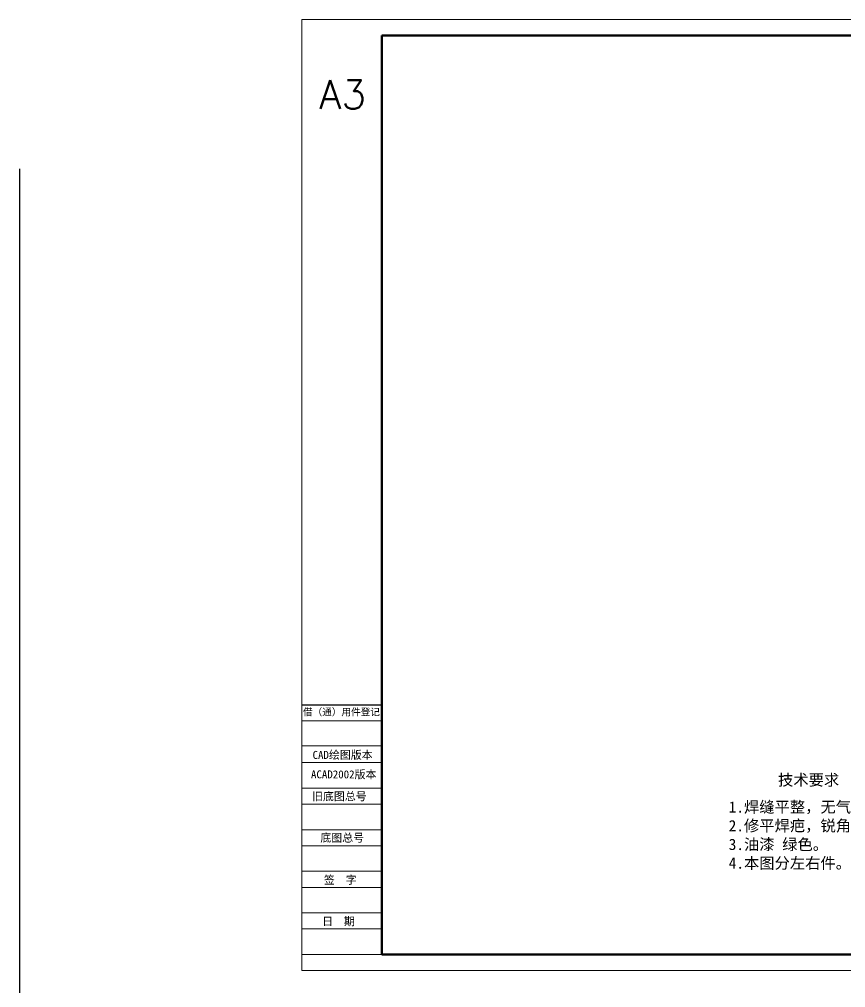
# Model space of a CAD drawing. Header units: millimetres. Extents: x 2881 to 4175, y 614 to 1739.
# Drawn here: x 2982.3 to 3240.2, y 1430.5 to 1732.8 of the extents above; entities that cross this region are included whole.
import ezdxf

# ---------------------------------------------------------------- set-up
doc = ezdxf.new("R2010")
doc.units = ezdxf.units.MM
for name, color, linetype, lineweight in [('实线', 7, 'Continuous', 25), ('引导线', 6, 'Continuous', 9), ('文本', 3, 'Continuous', 15), ('粗实线', 9, 'Continuous', 50)]:
    doc.layers.add(name, color=color, linetype=linetype, lineweight=lineweight)
doc.styles.add('st', font='txt.shx')
doc.styles.get("Standard").update_dxf_attribs({"font": 'simfang.ttf'})

msp = doc.modelspace()

# ---------------------------------------------------------------- linework, layer by layer
at = {"layer": '实线', "ltscale": 0.2}
msp.add_line((2982.3372, 1686.1148), (2982.3372, 613.9254), dxfattribs=at)
at = {"layer": '实线'}
for p, q in [((3070.4618, 1518.8211), (3095.4618, 1518.8211)), ((3095.4618, 1440.8211), (3095.4618, 1496.8211)), ((3095.4618, 1496.8211), (3095.4618, 1440.8211))]:
    msp.add_line(p, q, dxfattribs=at)
at = {"layer": '引导线'}
for p, q in [((3070.4618, 1732.8211), (3490.4618, 1732.8211)), ((3070.4618, 1435.8211), (3070.4618, 1732.8211)), ((3095.4618, 1513.8211), (3070.4618, 1513.8211)), ((3095.4618, 1505.9816), (3070.4618, 1505.9816)), ((3095.4618, 1500.8211), (3070.4618, 1500.8211)), ((3095.4618, 1492.8211), (3070.4618, 1492.8211)), ((3095.4618, 1487.8211), (3070.4618, 1487.8211)), ((3095.4618, 1479.8211), (3070.4618, 1479.8211)), ((3095.4618, 1474.8211), (3070.4618, 1474.8211)), ((3095.4618, 1466.8211), (3070.4618, 1466.8211)), ((3095.4618, 1461.8211), (3070.4618, 1461.8211)), ((3095.4618, 1453.8211), (3070.4618, 1453.8211)), ((3095.4618, 1448.8211), (3070.4618, 1448.8211)), ((3095.4618, 1440.8211), (3070.4618, 1440.8211)), ((3070.4618, 1435.8211), (3490.4618, 1435.8211))]:
    msp.add_line(p, q, dxfattribs=at)
at = {"layer": '粗实线'}
for p, q in [((3095.4618, 1440.8211), (3095.4618, 1727.8211)), ((3095.4618, 1727.8211), (3485.4618, 1727.8211)), ((3095.4618, 1440.8211), (3485.4618, 1440.8211))]:
    msp.add_line(p, q, dxfattribs=at)

# ---------------------------------------------------------------- texts
at = {"layer": '实线', "ltscale": 0.2, "insert": (3075.9035, 1713.8768), "char_height": 9, "width": 25, "attachment_point": 1, "style": 'st'}
msp.add_mtext('A3', dxfattribs=at)
at = {"layer": '文本', "ltscale": 0.2, "attachment_point": 5}
for s, insert, char_height, width in [('借（通）用件登记', (3082.8742, 1516.4271), 2.2, 51.1286), ('CAD绘图版本', (3083.2295, 1503.016), 2.5, 75.797018), ('ACAD2002版本', (3083.5722, 1496.9448), 2.5, 58.509519), ('旧底图总号', (3082.2193, 1490.081), 2.5, 66.188429), ('底图总号', (3083.1126, 1477.1487), 2.5, 14.5116), ('签  字', (3082.5022, 1463.988), 2.5, 14.5116), ('日  期', (3081.9438, 1451.0504), 2.5, 14.5116)]:
    msp.add_mtext(s, dxfattribs=dict(at, insert=insert, char_height=char_height, width=width))
at = {"layer": '文本', "char_height": 3.5}
for s, insert, width, attachment_point in [('技术要求', (3228.6999, 1493.2107), 63.1798, 8), ('1.焊缝平整，无气孔，无虚焊。\\P2.修平焊疤，锐角倒钝。\\P3.油漆 绿色。\\P4.本图分左右件。', (3203.7534, 1477.9535), 89.5148, 4)]:
    msp.add_mtext(s, dxfattribs=dict(at, insert=insert, width=width, attachment_point=attachment_point))

doc.saveas('drawing.dxf')
